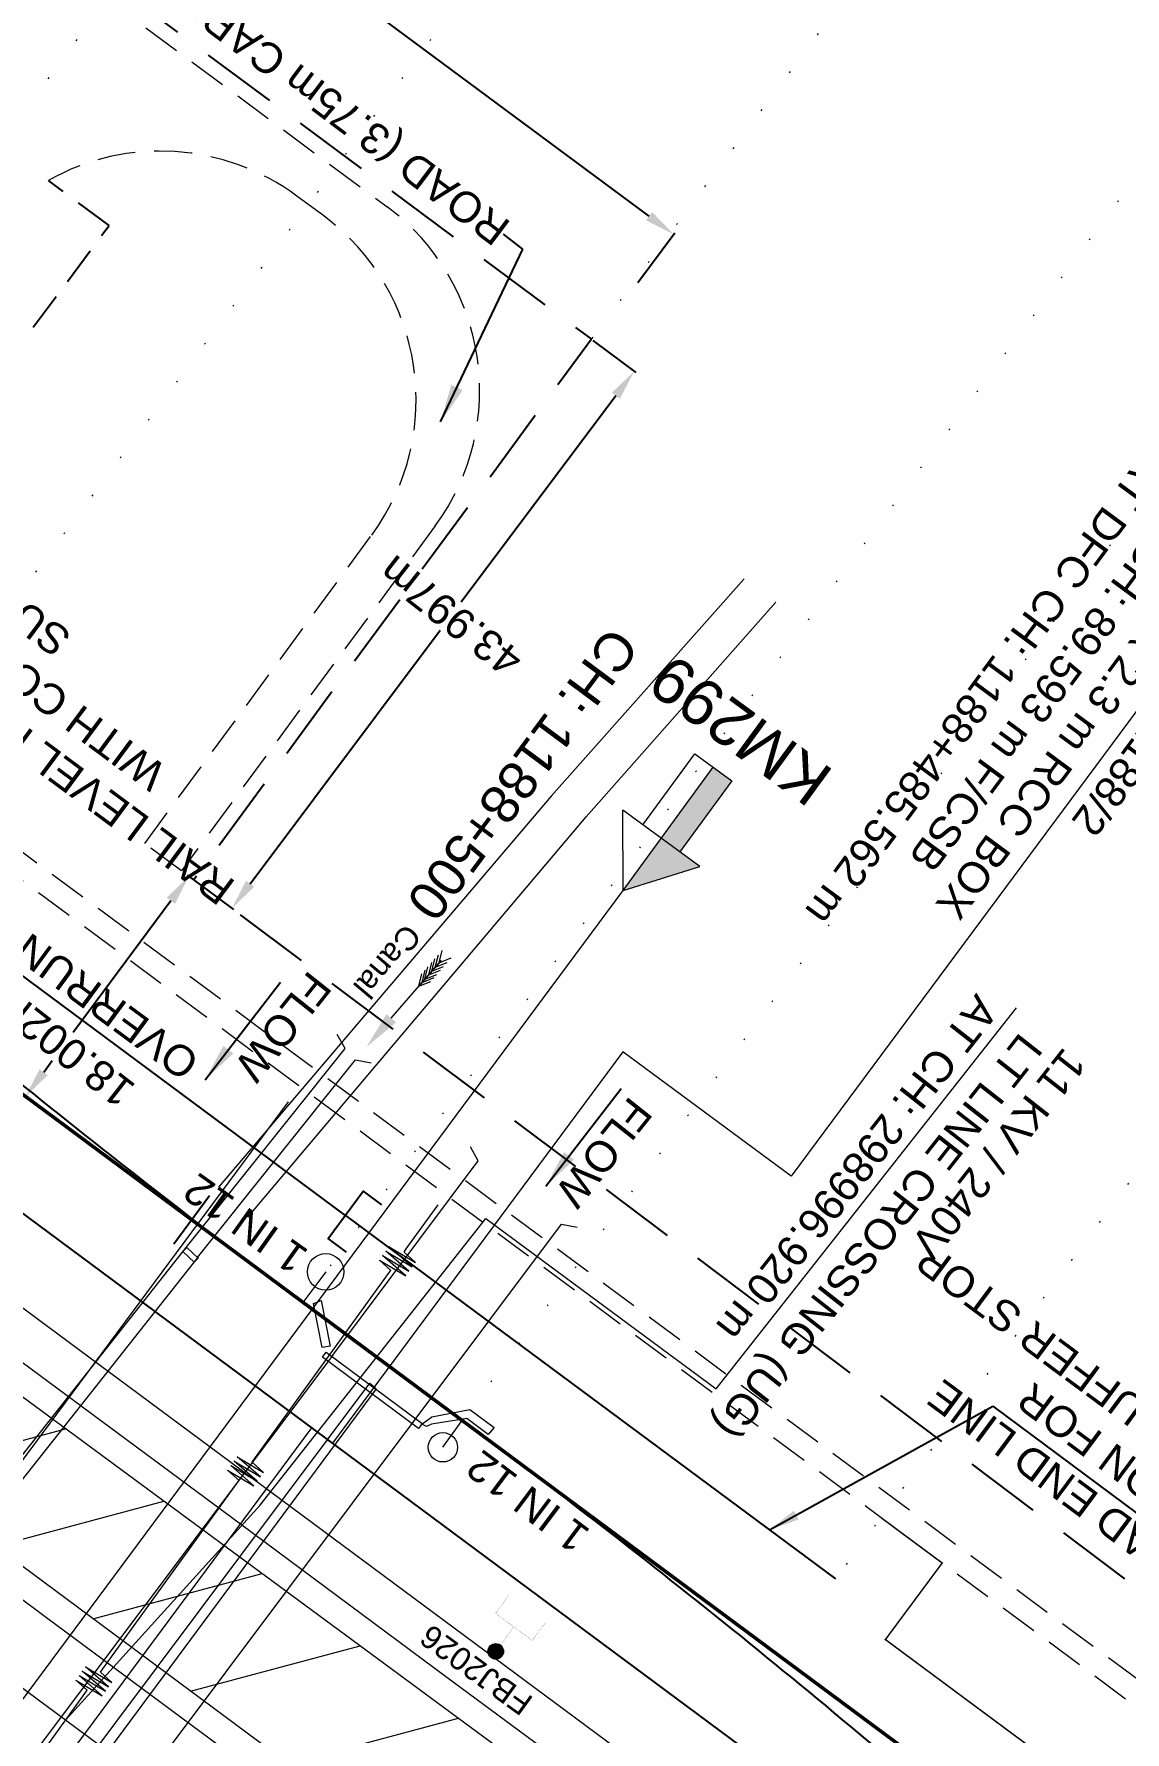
# Model space of a CAD drawing. Header units: metres. Extents: x 643874 to 646664, y 3378445 to 3380508.
# Drawn here: x 645608.1 to 645679.6, y 3379208.4 to 3379319.7 of the extents above; entities that cross this region are included whole.
import ezdxf
from ezdxf.enums import TextEntityAlignment as Align

# ---------------------------------------------------------------- set-up
doc = ezdxf.new("R2010")
doc.units = ezdxf.units.M
doc.header["$MEASUREMENT"] = 0
doc.header["$PDMODE"] = 35
doc.header["$PDSIZE"] = 1
for name, pattern in [('ACAD_ISO07W100', [3, 0, -3]), ('CENTER', [2, 1.25, -0.25, 0.25, -0.25]), ('DASHED', [0.75, 0.5, -0.25]), ('DASHED2', [0.375, 0.25, -0.125])]:
    doc.linetypes.add(name, pattern=pattern)
doc.layers.get('Defpoints').update_dxf_attribs({"color": 5, "lineweight": 0})
for name, color, linetype, lineweight in [('BRIDGE DETAILS PLAN', 7, 'Continuous', 0), ('Bridge Parapet', 7, 'Continuous', 0), ('C-ALIG-LABL-DG', 1, 'Continuous', 25), ('CANAL_BOTTOM', 5, 'Continuous', 0), ('DOTED LINE', 7, 'ACAD_ISO07W100', 18), ('DRAIN CULVERT', 1, 'Continuous', 0), ('Existing Chainage', 7, 'Continuous', 0), ('Existing IR Track', 143, 'Continuous', 0), ('Existing Railway Boundary', 36, 'CENTER', 0), ('HT_PWR_LINE', 134, 'POWER', 0), ('KM STONE', 7, 'Continuous', 0), ("NEW CHAWAPAIL STN. SRJ's", 10, 'Continuous', 0), ('NEW DFCC MAIN LINE - SHAMBHU - 05.03.2020$0$Proposed Alignment', 7, 'Continuous', 0), ('OHE MAST', 7, 'Continuous', 0), ('Pavers', 7, 'Continuous', 0), ('Piers_Abutment', 7, 'Continuous', 0), ('Platform', 7, 'Continuous', 13), ('PROPOSED DFCC TRACK', 1, 'Continuous', 0), ('Retaining Wall', 7, 'Continuous', 13), ('River Text', 7, 'Continuous', 0), ('Text', 7, 'Continuous', 13)]:
    doc.layers.add(name, color=color, linetype=linetype, lineweight=lineweight)
for name, color, linetype in [('Dimension', 10, 'Continuous'), ('HT_TEXT', 7, 'Continuous'), ('PROPOSED FEATURES', 10, 'Continuous'), ('PROPOSED STATION BUILDING', 10, 'Continuous'), ("SARAI BANJARA STN. SRJ's", 10, 'Continuous')]:
    doc.layers.add(name, color=color, linetype=linetype)
doc.styles.add('ARIAL', font='arial.ttf')
doc.styles.get("Standard").update_dxf_attribs({"font": 'arial.ttf'})
doc.styles.add('Style-Arial', font='arial.ttf')
doc.linetypes.add('F-LINE', pattern='A,0.6,["X",Standard,S=0.3,R=0,X=0,Y=-0.15],0.1', length=0.7)
doc.linetypes.add('POWER', pattern='A,10,-0.2,[131,ltypeshp.shx,S=0.4,R=0,X=-0.2,Y=0],-0.2,[131,ltypeshp.shx,S=0.4,R=180,X=1.2,Y=0],-1.4,[131,ltypeshp.shx,S=0.4,R=0,X=-0.2,Y=0],-0.2,[131,ltypeshp.shx,S=0.4,R=180,X=1.2,Y=0],-1.4,[131,ltypeshp.shx,S=0.4,R=0,X=-0.2,Y=0],-0.2,[131,ltypeshp.shx,S=0.4,R=180,X=1.2,Y=0],-1.2', length=14.8)
doc.dimstyles.new('DIM', dxfattribs={"dimtxt": 2.5, "dimasz": 2.5, "dimexe": 0.18, "dimexo": 0.0625, "dimgap": 0.09, "dimtad": 0, "dimtih": 1, "dimtoh": 1, "dimdec": 3, "dimzin": 0, "dimdsep": 46, "dimtxsty": 'Standard', "dimcen": 0.09, "dimaunit": 1, "dimadec": 3, "dimazin": 0, "dimtfac": 1, "dimtdec": 3, "dimtofl": 0, "dimtmove": 0, "dimatfit": 3, "dimfxl": 1, "dimtolj": 1, "dimtzin": 0, "dimarcsym": 0})
doc.dimstyles.new('ISO-25', dxfattribs={"dimtxt": 2.5, "dimasz": 2.5, "dimexe": 1.25, "dimexo": 0.625, "dimtad": 1, "dimdec": 3, "dimtxsty": 'Standard', "dimcen": 2.5, "dimadec": 0, "dimazin": 0, "dimtfac": 1, "dimtdec": 3, "dimtmove": 0, "dimatfit": 3, "dimfxl": 1, "dimarcsym": 0})
doc.dimstyles.get("Standard").update_dxf_attribs({"dimtxt": 2.5, "dimasz": 2.5, "dimexe": 0.18, "dimexo": 0.0625, "dimgap": 0.09, "dimtad": 0, "dimtih": 1, "dimtoh": 1, "dimdec": 3, "dimzin": 0, "dimdsep": 46, "dimtxsty": 'ARIAL', "dimcen": 0.09, "dimadec": 0, "dimazin": 0, "dimtfac": 1, "dimtdec": 3, "dimtofl": 0, "dimtmove": 0, "dimatfit": 3, "dimfxl": 1, "dimtolj": 1, "dimtzin": 0, "dimarcsym": 0})

# ---------------------------------------------------------------- blocks, each defined once
blk = doc.blocks.new('River A')
at = {"layer": 'River Text'}
for p, q in [((0.4, 16.4), (-3.2, 24, -1499.5)), ((0.5, 20.3), (-3.1, 27.8, -1499.5)), ((0.5, 22.3), (0, 0)), ((0.4, 16.4), (4.4, 23.8, -1499.5)), ((0.5, 20.3), (4.5, 27.7, -1499.5)), ((0.1, 6), (-3.5, 13.6, -1499.5)), ((0.2, 9.9), (-3.4, 17.4, -1499.5)), ((0.3, 12.9), (-3.3, 20.5, -1499.5)), ((0.1, 6), (4.1, 13.4, -1499.5)), ((0.2, 9.9), (4.2, 17.2, -1499.5)), ((0.3, 12.9), (4.3, 20.3, -1499.5)), ((0, 0), (-3.6, 7.5, -1499.5)), ((0.1, 3.3), (-3.5, 10.8, -1499.5)), ((0, 0), (4, 7.4, -1499.5)), ((0.1, 3.3), (4.1, 10.7, -1499.5))]:
    blk.add_line(p, q, dxfattribs=at)
at = {"layer": 'River Text', "flags": 128}
blk.add_lwpolyline([(-0.7, -27.7), (0.5, 22.3)], dxfattribs=at)
at = {"layer": 'River Text', "extrusion": (0, 0, -1)}
blk.add_solid([(-3.5, -27.8), (1.3, -52.7), (4.8, -27.6)], dxfattribs=at)
blk = doc.blocks.new('OHE MAST')
h = blk.add_hatch(color=256)
edge = h.paths.add_edge_path()
edge.add_arc((0, 0), 0.514, 0, 360)
at = {"const_width": 0.01, "flags": 128}
for points in [[(1.5, 3.5), (1.5, 2), (-1.5, 2), (-1.5, 3.5)], [(0, 2), (0, 0)]]:
    blk.add_lwpolyline(points, dxfattribs=at)
blk.add_circle((0, 0), 0.514)
blk = doc.blocks.new('KM POST PLAN')
at = {"extrusion": (0, 0, -1)}
h = blk.add_hatch(color=256, dxfattribs=at)
h.paths.add_polyline_path([(0, -20), (0, -8.47), (3, -8.47), (3, -20)])
h.paths.add_polyline_path([(0, -8.47), (0, 0), (6.25, -8.47), (3, -8.47)], flags=16)
at = {"flags": 128}
for points in [[(0, 0), (-6.25, -8.47), (6.25, -8.47)], [(0, 0), (0, -20)], [(0, 0), (6.25, -8.47)], [(3, -8.47), (3, -20), (-3, -20), (-3, -8.47)]]:
    blk.add_lwpolyline(points, dxfattribs=at)
at = {"style": 'Style-Arial'}
blk.add_attdef('KM-POST', text='', height=6, dxfattribs=at).set_placement((0, -26, -263.95), align=Align.MIDDLE_CENTER)
blk = doc.blocks.new('*D39')
at = {"layer": 'C-ALIG-LABL-DG', "color": 0, "linetype": 'Continuous', "lineweight": -2, "transparency": 16777216}
for p, q in [((645644.7, 3379299.64), (645647.51, 3379297.54)), ((645646.21, 3379296.02), (645636.07, 3379282.48)), ((645622.23, 3379264.01), (645634.69, 3379280.64)), ((645618.32, 3379264.43), (645621.13, 3379262.33))]:
    blk.add_line(p, q, dxfattribs=at)
at = {"layer": 'C-ALIG-LABL-DG', "color": 0, "linetype": 'Continuous', "lineweight": 13, "transparency": 16777216}
for points in [[(645645.94, 3379296.22), (645646.47, 3379295.82), (645647.41, 3379297.62)], [(645621.96, 3379264.21), (645622.49, 3379263.81), (645621.03, 3379262.4)]]:
    blk.add_solid(points, dxfattribs=at)
at = {"layer": 'Defpoints', "color": 0, "linetype": 'Continuous', "lineweight": 13, "transparency": 16777216}
for p in [(645644.6, 3379299.72), (645618.22, 3379264.51), (645621.03, 3379262.4)]:
    blk.add_point(p, dxfattribs=at)
at = {"layer": 'C-ALIG-LABL-DG', "color": 0, "linetype": 'Continuous', "lineweight": 25, "transparency": 16777216, "insert": (645635.38, 3379281.56), "char_height": 2, "attachment_point": 5, "rotation": 142, "style": 'Style-Arial'}
blk.add_mtext('\\A1;43.997m', dxfattribs=at)
blk = doc.blocks.new('TerminatorOpen_0.5')
at = {"color": 0, "linetype": 'ByBlock', "lineweight": -2}
for q in [(-1, 0.25), (-1, 0), (-1, -0.25)]:
    blk.add_line((0, 0), q, dxfattribs=at)
blk = doc.blocks.new('*D53')
at = {"layer": 'Defpoints', "color": 0, "lineweight": 13, "transparency": 16777216}
for p in [(645559.25, 3379373.93), (645556.83, 3379370.67), (645647.58, 3379303.34)]:
    blk.add_point(p, dxfattribs=at)
at = {"layer": 'Dimension', "color": 0, "lineweight": -2, "transparency": 16777216}
for p, q in [((645556.9, 3379370.77), (645559.32, 3379374.03)), ((645560.85, 3379372.74), (645599.72, 3379343.9)), ((645648.39, 3379307.79), (645609.52, 3379336.63)), ((645647.65, 3379303.44), (645650.07, 3379306.7))]:
    blk.add_line(p, q, dxfattribs=at)
at = {"layer": 'Dimension', "color": 0, "lineweight": 13, "transparency": 16777216}
for points in [[(645561.05, 3379373.01), (645560.65, 3379372.47), (645559.25, 3379373.93)], [(645648.59, 3379308.06), (645648.19, 3379307.52), (645650, 3379306.6)]]:
    blk.add_solid(points, dxfattribs=at)
at = {"layer": 'Dimension', "color": 0, "lineweight": 0, "transparency": 16777216, "insert": (645604.62, 3379340.26), "char_height": 2, "attachment_point": 5, "rotation": 142, "style": 'Style-Arial'}
blk.add_mtext('\\A1;113.000m', dxfattribs=at)
blk = doc.blocks.new('*D127')
at = {"layer": 'C-ALIG-LABL-DG', "color": 0, "linetype": 'Continuous', "lineweight": -2, "transparency": 16777216}
for p, q in [((645618.43, 3379264.35), (645618.12, 3379264.58)), ((645617.03, 3379262.9), (645610.61, 3379254.25)), ((645608.69, 3379251.66), (645609.24, 3379252.41)), ((645607.71, 3379249.89), (645607.39, 3379250.12))]:
    blk.add_line(p, q, dxfattribs=at)
at = {"layer": 'C-ALIG-LABL-DG', "color": 0, "linetype": 'Continuous', "transparency": 16777216}
for points in [[(645616.76, 3379263.1), (645617.3, 3379262.7), (645618.22, 3379264.51)], [(645608.42, 3379251.85), (645608.95, 3379251.46), (645607.49, 3379250.05)]]:
    blk.add_solid(points, dxfattribs=at)
at = {"layer": 'Defpoints', "color": 0, "linetype": 'Continuous', "transparency": 16777216}
for p in [(645618.53, 3379264.27), (645607.49, 3379250.05), (645607.81, 3379249.82)]:
    blk.add_point(p, dxfattribs=at)
at = {"layer": 'C-ALIG-LABL-DG', "color": 0, "linetype": 'Continuous', "lineweight": 25, "transparency": 16777216, "insert": (645609.93, 3379253.33), "char_height": 2, "attachment_point": 5, "rotation": 142, "style": 'Style-Arial'}
blk.add_mtext('\\A1;18.002m', dxfattribs=at)
blk = doc.blocks.new('Tick Hor')
blk.add_lwpolyline([(-19.7, 0), (19.7, 0)])

msp = doc.modelspace()

# ---------------------------------------------------------------- hatches: boundary and pattern name
at = {"layer": 'Platform', "linetype": 'Continuous'}
h = msp.add_hatch(dxfattribs=at)
h.set_pattern_fill('ANSI31', scale=50, angle=150)
h.set_pattern_definition([(195, (-445.12, 430.885), (1.617619032, -6.037036414), [])])
h.paths.add_polyline_path([(645388.368, 3379392.9797), (645304.213, 3379455.4258), (645272.2708, 3379479.0948), (645246.941, 3379498.2866), (645241.6264, 3379491.121), (645267.1544, 3379471.9597), (645299.3762, 3379447.9702), (645382.0595, 3379386.6145), (645407.2067, 3379367.9023), (645445.7824, 3379339.3212), (645477.696, 3379315.5924), (645490.075, 3379306.3432), (645496.708, 3379301.4503), (645576.3204, 3379242.2279), (645644.7773, 3379191.3947), (645671.2118, 3379171.8795), (645670.9928, 3379172.1437), (645676.372, 3379179.1632), (645676.3426, 3379179.3032), (645650.5263, 3379198.4861), (645589.4975, 3379243.4798), (645501.7605, 3379308.8655), (645483.8658, 3379322.1325), (645450.5926, 3379346.7929), (645412.2621, 3379375.2029)])
h.paths.add_polyline_path([(645474.6884, 3379328.7775), (645432.0289, 3379360.1297), (645429.1376, 3379356.1502), (645441.5677, 3379347.2272), (645440.4801, 3379345.5986), (645449.5306, 3379338.7647), (645450.793, 3379340.3586), (645471.7971, 3379324.7979)], flags=16)

# ---------------------------------------------------------------- linework, layer by layer
at = {"color": 1, "lineweight": 9}
msp.add_lwpolyline([(645625.688, 3379236.5501), (645470.6997, 3379351.544)], dxfattribs=at)
at = {"layer": 'BRIDGE DETAILS PLAN', "color": 1, "lineweight": 15}
msp.add_lwpolyline([(645688.4423, 3379286.2568), (645657.6876, 3379244.8282), (645646.6688, 3379252.9809), (645627.633, 3379227.3246)], dxfattribs=at)
at = {"layer": 'BRIDGE DETAILS PLAN', "color": 10, "lineweight": 15}
for points in [[(645618.1082, 3379240.2623), (645628.4535, 3379253.2148), (645627.936, 3379254.1313)], [(645618.7827, 3379239.5078), (645629.1279, 3379252.4604), (645630.1608, 3379252.2578)], [(645627.6442, 3379233.1053), (645637.183, 3379245.8458), (645636.6655, 3379246.7623)], [(645633.1025, 3379228.9545), (645642.6412, 3379241.695), (645643.6741, 3379241.4925)]]:
    msp.add_lwpolyline(points, dxfattribs=at)
at = {"layer": 'BRIDGE DETAILS PLAN', "lineweight": 15, "flags": 128}
for points in [[(645539.7937, 3379167.8285), (645564.1772, 3379200.6926), (645579.7757, 3379189.1193), (645624.732, 3379249.7113)], [(645589.0383, 3379145.9703), (645607.1539, 3379170.8657), (645591.7167, 3379181.7566), (645626.2656, 3379228.3391)]]:
    msp.add_lwpolyline(points, dxfattribs=at)
at = {"layer": 'Bridge Parapet', "linetype": 'Continuous', "flags": 128}
msp.add_lwpolyline([(645618.0634, 3379240.1572), (645617.8166, 3379239.8873), (645618.5632, 3379239.2042), (645618.8128, 3379239.4596), (645618.0634, 3379240.1572)], close=True, dxfattribs=at)
at = {"layer": 'Bridge Parapet', "linetype": 'Continuous', "lineweight": 15, "flags": 128}
msp.add_lwpolyline([(645633.2581, 3379228.2925), (645626.972, 3379232.9661), (645627.2094, 3379233.2918), (645633.4954, 3379228.6183), (645633.2581, 3379228.2925)], close=True, dxfattribs=at)
at = {"layer": 'CANAL_BOTTOM', "color": 0, "linetype": 'Continuous', "lineweight": 13, "flags": 128}
for points in [[(645654.6087, 3379284.0203), (645641.9648, 3379269.7563), (645620.1522, 3379244.1169)], [(645622.0776, 3379242.148), (645644.2552, 3379268.401), (645656.6987, 3379282.4886)]]:
    msp.add_lwpolyline(points, dxfattribs=at)
at = {"layer": 'DOTED LINE', "color": 0, "linetype": 'ACAD_ISO07W100', "lineweight": 18}
for p, q in [((645634.8743, 3379351.7417), (645576.4906, 3379273.0522)), ((645650.6949, 3379341.7935), (645587.8353, 3379257.0716))]:
    msp.add_line(p, q, dxfattribs=at)
at = {"layer": 'DOTED LINE', "color": 1, "linetype": 'ACAD_ISO07W100', "lineweight": 18}
for p, q in [((645666.8609, 3379329.7262), (645644.5996, 3379299.7196)), ((645684.68, 3379316.2804), (645625.688, 3379236.5501)), ((645714.8379, 3379291.7248), (645660.6045, 3379218.4262))]:
    msp.add_line(p, q, dxfattribs=at)
at = {"layer": 'Existing Chainage', "color": 7, "linetype": 'Continuous', "lineweight": 13, "flags": 128}
msp.add_lwpolyline([(645598.7067, 3379198.9417), (645646.6838, 3379263.5793)], dxfattribs=at)
at = {"layer": 'Existing IR Track', "color": 0, "lineweight": 20, "flags": 128}
for points in [[(645690.304, 3379170.5743), (645676.9076, 3379180.9332), (645664.1032, 3379190.5957), (645649.5053, 3379201.3374), (645635.1191, 3379211.9584), (645621.5861, 3379222.0184), (645607.269, 3379232.6072), (645593.3557, 3379242.9544), (645579.0799, 3379253.5168), (645564.6012, 3379264.2813), (645550.3138, 3379274.8842), (645535.8601, 3379285.6842), (645518.6149, 3379298.4714), (645494.9441, 3379316.0056), (645476.9147, 3379329.3885), (645458.8538, 3379342.7818), (645442.0265, 3379355.3028), (645426.4994, 3379366.7375), (645410.9714, 3379378.2552), (645378.7924, 3379402.1808)], [(645686.1914, 3379158.5237), (645669.6366, 3379170.7293), (645656.5842, 3379180.386), (645639.0421, 3379193.4122), (645626.5245, 3379202.7783), (645608.8798, 3379215.8728), (645594.312, 3379226.7296), (645578.5103, 3379238.4612), (645566.6912, 3379247.299), (645551.4866, 3379258.5685), (645534.983, 3379270.8096), (645519.4745, 3379282.3482), (645489.0664, 3379304.9068), (645472.226, 3379317.4301), (645453.1321, 3379331.6312), (645435.8914, 3379344.4734), (645419.1839, 3379356.925), (645402.9346, 3379368.9541), (645386.3783, 3379381.2316)], [(645683.4084, 3379154.7794), (645667.0206, 3379166.8716), (645653.5731, 3379176.8887), (645636.6751, 3379189.4245), (645623.5857, 3379199.1546), (645606.223, 3379212.0433), (645591.8406, 3379222.7757), (645575.8468, 3379234.6042), (645563.7894, 3379243.5933), (645548.823, 3379254.7409), (645531.4307, 3379267.6091), (645517.4822, 3379278.0336), (645486.5818, 3379300.8935), (645469.2021, 3379313.792), (645450.3316, 3379327.8075), (645433.1202, 3379340.5854), (645416.2003, 3379353.2036), (645400.2163, 3379365.0261), (645383.6189, 3379377.3839)]]:
    msp.add_lwpolyline(points, dxfattribs=at)
at = {"layer": 'Existing Railway Boundary', "color": 32, "linetype": 'DASHED2', "lineweight": 25, "ltscale": 20, "flags": 128}
for points in [[(645540.053, 3379348.2913), (645553.8497, 3379367.0523), (645644.5996, 3379299.7196), (645618.5336, 3379264.2747)], [(645839.1494, 3379091.0807), (645842.691, 3379095.8991), (645618.2733, 3379264.4703)]]:
    msp.add_lwpolyline(points, dxfattribs=at)
at = {"layer": 'HT_PWR_LINE', "color": 0, "linetype": 'Continuous', "lineweight": 18, "flags": 128}
msp.add_lwpolyline([(645602.6084, 3379198.7508), (645611.3898, 3379210.9021), (645611.5421, 3379211.1128), (645610.795, 3379211.7884), (645612.5247, 3379210.7604), (645611.0059, 3379212.0801), (645612.7356, 3379211.0522), (645611.2168, 3379212.3719), (645612.9465, 3379211.344), (645611.4276, 3379212.6637), (645613.1573, 3379211.6358), (645612.4103, 3379212.3114), (645612.5606, 3379212.5222), (645621.342, 3379224.6735), (645621.4943, 3379224.8842), (645620.7473, 3379225.5598), (645622.4769, 3379224.5319), (645620.9581, 3379225.8515), (645622.6878, 3379224.8236), (645621.169, 3379226.1433), (645622.8987, 3379225.1154), (645621.3798, 3379226.4351), (645623.1095, 3379225.4072), (645622.3625, 3379226.0828), (645622.5128, 3379226.2936), (645631.2942, 3379238.4449), (645631.4465, 3379238.6556), (645630.6995, 3379239.3312), (645632.4291, 3379238.3033), (645630.9103, 3379239.623), (645632.64, 3379238.595), (645631.1212, 3379239.9147), (645632.8509, 3379238.8868), (645631.332, 3379240.2065), (645633.0617, 3379239.1786), (645632.3147, 3379239.8542), (645632.465, 3379240.065), (645634.5522, 3379242.9532)], dxfattribs=at)
at = {"layer": 'HT_TEXT', "lineweight": 15, "flags": 128}
msp.add_lwpolyline([(645610.1221, 3379209.1479), (645622.8582, 3379223.2428), (645637.6853, 3379242.0524), (645652.7904, 3379230.8931), (645672.4772, 3379255.8678)], dxfattribs=at)
at = {"layer": 'NEW DFCC MAIN LINE - SHAMBHU - 05.03.2020$0$Proposed Alignment', "color": 1, "linetype": 'F-LINE', "lineweight": 18, "ltscale": 5, "flags": 128}
msp.add_lwpolyline([(645772.0419, 3379113.9542), (645582.3419, 3379254.7025), (645570.0522, 3379263.8208), (644977.1184, 3379703.7491)], dxfattribs=at)
msp.add_lwpolyline([(646278.9568, 3378741.8074, 0.1, 0.1, 0), (645927.447, 3379016.9892, 0.1, 0.1, 0), (645923.5097, 3379020.0714, 0.1, 0.1, 0), (645919.5711, 3379023.1532, 0.1, 0.1, 0), (645915.6304, 3379026.234, 0.1, 0.1, 0), (645911.6869, 3379029.313, 0.1, 0.1, 0), (645907.738, 3379032.391, 0.1, 0.1, 0), (645903.7867, 3379035.4642, 0.1, 0.1, 0), (645899.8308, 3379038.5331, 0.1, 0.1, 0), (645895.8728, 3379041.5943, 0.1, 0.1, 0.00313394), (645865.9104, 3379064.4318, 0.1, 0.1, 0), (645861.9063, 3379067.4392, 0.1, 0.1, 0), (645857.8986, 3379070.4402, 0.1, 0.1, 0), (645853.888, 3379073.4356, 0.1, 0.1, 0), (645849.8768, 3379076.4249, 0.1, 0.1, 0), (645845.8619, 3379079.4118, 0.1, 0.1, 0), (645841.8459, 3379082.3956, 0.1, 0.1, 0), (645837.8295, 3379085.3771, 0.1, 0.1, 0), (645833.8133, 3379088.3571, 0.1, 0.1, 0), (645663.8751, 3379214.443, 0.1, 0.1, 0), (645667.5992, 3379219.4624, 0.1, 0.1, 0), (645663.5838, 3379222.4416, 0, 0, 0), (645631.4601, 3379246.2759, 0, 0, 0), (645614.5101, 3379258.8519, 0, 0, 0), (645618.5326, 3379264.2733, 0, 0, 0)], format="xyseb", dxfattribs=at)
at = {"layer": 'Piers_Abutment', "linetype": 'Continuous', "lineweight": 15, "flags": 128}
for points in [[(645580.108, 3379192.106), (645618.1082, 3379240.2623)], [(645618.8135, 3379239.549), (645580.85, 3379191.508)], [(645627.6442, 3379233.1053), (645602.6326, 3379199.8151)], [(645608.1314, 3379195.6016), (645633.1025, 3379228.9545)]]:
    msp.add_lwpolyline(points, dxfattribs=at)
msp.add_lwpolyline([(645605.0707, 3379197.2194), (645605.0625, 3379197.8698), (645630.0728, 3379231.2483), (645630.4974, 3379230.886), (645605.684, 3379197.4151), (645605.0707, 3379197.2194)], close=True, dxfattribs=at)
at = {"layer": 'Platform', "color": 7, "linetype": 'Continuous', "lineweight": 15, "flags": 128}
msp.add_lwpolyline([(645304.213, 3379455.4258), (645388.368, 3379392.9797), (645412.2621, 3379375.2029), (645450.5926, 3379346.7929), (645483.8658, 3379322.1325), (645501.7605, 3379308.8655), (645589.4975, 3379243.4798), (645650.5263, 3379198.4861), (645675.2023, 3379180.1506), (645676.4169, 3379179.2327), (645671.0322, 3379172.0035), (645670.5954, 3379172.3345), (645644.7773, 3379191.3947), (645576.3204, 3379242.2279), (645496.708, 3379301.4503), (645490.075, 3379306.3432), (645477.696, 3379315.5924), (645445.7824, 3379339.3212), (645407.2067, 3379367.9023), (645382.0595, 3379386.6145)], dxfattribs=at)
at = {"layer": 'PROPOSED FEATURES', "color": 1, "linetype": 'DASHED', "lineweight": 25, "ltscale": 5}
msp.add_lwpolyline([(645573.1053, 3379336.9247), (645562.5954, 3379344.7225), (645557.8086, 3379338.3003), (645552.4126, 3379342.3221), (645547.2193, 3379335.3544), (645552.6153, 3379331.3325), (645546.4242, 3379323.0261), (645565.7474, 3379308.6238), (645565.2095, 3379307.9022), (645570.1512, 3379304.2189), (645570.6891, 3379304.9406), (645596.8007, 3379285.4785), (645612.9719, 3379307.175), (645608.9973, 3379310.1374)], dxfattribs=at)
at = {"layer": 'PROPOSED STATION BUILDING', "linetype": 'DASHED', "lineweight": 13, "ltscale": 5}
msp.add_lwpolyline([(645539.6448, 3379351.0943, 0.37436065), (645548.7798, 3379351.9774, -0.40883925), (645570.2096, 3379353.6688), (645631.2088, 3379308.4098, -0.41297035), (645634.3551, 3379287.4768), (645617.728, 3379264.8672), (645615.3112, 3379266.6445), (645630.1923, 3379286.88, 0.41297064), (645627.046, 3379307.813), (645625.294, 3379309.1129, 0.29599129), (645608.9973, 3379310.1374)], format="xyb", dxfattribs=at)
at = {"layer": 'Retaining Wall', "linetype": 'Continuous', "lineweight": 15, "flags": 128}
for points in [[(645627.475, 3379233.6788), (645626.9555, 3379233.6052), (645626.3885, 3379236.4926), (645626.8787, 3379236.6755), (645627.475, 3379233.6788)], [(645633.7903, 3379228.4065), (645633.4861, 3379228.5791), (645634.1296, 3379229.0456), (645636.6378, 3379229.5214), (645638.2302, 3379228.3496), (645637.8387, 3379227.8944), (645636.4361, 3379228.9443), (645634.1121, 3379228.578), (645633.7903, 3379228.4065)]]:
    msp.add_lwpolyline(points, close=True, dxfattribs=at)
at = {"layer": "SARAI BANJARA STN. SRJ's", "color": 1, "lineweight": 25}
msp.add_line((645628.4808, 3379242.2604), (645660.6045, 3379218.4262), dxfattribs=at)
at = {"layer": "SARAI BANJARA STN. SRJ's", "color": 1, "lineweight": 25, "flags": 128}
for points in [[(645628.4808, 3379242.2604), (644502.6124, 3380077.6005)], [(645628.552, 3379239.8557), (645627.3473, 3379240.7495), (645629.6426, 3379243.843), (645630.8472, 3379242.9492)]]:
    msp.add_lwpolyline(points, dxfattribs=at)
at = {"layer": "SARAI BANJARA STN. SRJ's", "color": 1, "lineweight": 50, "flags": 128}
msp.add_lwpolyline([(646418.7438, 3378626.0243), (645924.3649, 3379013.0522), (645920.4277, 3379016.1342), (645916.4899, 3379019.2154), (645912.5508, 3379022.2949), (645908.6098, 3379025.372), (645904.6663, 3379028.4458), (645900.7195, 3379031.5155), (645896.7689, 3379034.5802), (645892.8138, 3379037.6392, 0.00313394), (645862.9044, 3379060.4363), (645858.9065, 3379063.4391), (645854.9042, 3379066.436), (645850.8982, 3379069.428), (645846.889, 3379072.4158), (645842.8774, 3379075.4002), (645838.8639, 3379078.3821), (645834.8492, 3379081.3623), (645830.8338, 3379084.3418), (644638.4218, 3379969.054)], format="xyb", dxfattribs=at)
at = {"layer": "SARAI BANJARA STN. SRJ's", "lineweight": 25, "flags": 128}
for points in [[(645532.0996, 3379313.7706, -0.02078913), (645567.9734, 3379284.7667), (645589.8142, 3379265.554, 0.02078909), (645625.688, 3379236.5501)], [(645636.1264, 3379228.8055, -0.02078913), (645672.0002, 3379199.8015), (645693.841, 3379180.5887, 0.02078909), (645729.7147, 3379151.5849)]]:
    msp.add_lwpolyline(points, format="xyb", dxfattribs=at)
at = {"layer": "SARAI BANJARA STN. SRJ's", "color": 1, "lineweight": 25, "flags": 128}
msp.add_lwpolyline([(646521.533, 3378537.6176), (646414.8911, 3378621.103), (645920.5122, 3379008.1309), (645916.5752, 3379011.2128), (645912.6384, 3379014.2931), (645908.7014, 3379017.3711), (645904.7635, 3379020.4458), (645900.8266, 3379023.5143), (645896.8855, 3379026.5796), (645892.9416, 3379029.6392), (645888.9901, 3379032.6954, 0.00313394), (645859.1469, 3379055.4419), (645855.1566, 3379058.439), (645851.1611, 3379061.4309), (645847.1608, 3379064.4185), (645843.1543, 3379067.4043), (645839.1469, 3379070.3857), (645835.1365, 3379073.3652), (645831.1239, 3379076.3439), (645827.1096, 3379079.3226), (645587.7305, 3379256.9303)], format="xyb", dxfattribs=at)
at = {"layer": "SARAI BANJARA STN. SRJ's", "linetype": 'Continuous', "lineweight": 13, "flags": 128}
for points in [[(645627.1778, 3379238.5577), (645625.688, 3379236.5501)], [(645634.8624, 3379227.0502), (645636.1282, 3379228.804)]]:
    msp.add_lwpolyline(points, dxfattribs=at)
at = {"layer": "SARAI BANJARA STN. SRJ's", "linetype": 'Continuous', "lineweight": 13}
for centre, radius in [((645627.1778, 3379238.5577), 1.2), ((645634.8624, 3379227.0502), 0.9616)]:
    msp.add_circle(centre, radius, dxfattribs=at)

# ---------------------------------------------------------------- block references
at = {"layer": 'C-ALIG-LABL-DG', "color": 1, "linetype": 'Continuous', "lineweight": 25, "xscale": 0.1, "yscale": 0.1, "zscale": 0.1, "rotation": 233.4263657869589}
msp.add_blockref('Tick Hor', (645618.3946, 3379241.9615, 0.1), dxfattribs=at)
at = {"layer": 'KM STONE'}
ref = msp.add_blockref('KM POST PLAN', (645646.6838, 3379263.5793), dxfattribs=dict(at, xscale=0.5, yscale=0.5, zscale=0.5, rotation=143.7902699600399))
ref.add_attrib('KM-POST', 'KM299', dxfattribs={"layer": '0', "height": 3, "rotation": 143.79027, "style": 'Style-Arial'}).set_placement((645654.3635, 3379274.0685), align=Align.MIDDLE_CENTER)
at = {"layer": 'OHE MAST', "lineweight": 13, "rotation": 323.3908318566117}
msp.add_blockref('OHE MAST', (645638.3268, 3379213.664), dxfattribs=at)
at = {"layer": 'River Text', "color": 0, "xscale": 0.1, "yscale": 0.1, "zscale": 0.1, "rotation": 320.6085935194516}
msp.add_blockref('River A', (645633.2897, 3379257.2919), dxfattribs=at)

# ---------------------------------------------------------------- texts
at = {"layer": 'BRIDGE DETAILS PLAN', "color": 1, "style": 'ARIAL'}
for s, p in [('AT DFC CH: 1188+485.562 m', (645680.8094, 3379292.4077)), ('AT CH: 89.593 m F/CSB', (645683.5175, 3379290.3644)), ('2 x 3.2 x 2.3 m RCC BOX ', (645686.0093, 3379288.2567)), ('MI Br. No. 1188/2', (645689.0136, 3379285.7227))]:
    msp.add_text(s, height=2, rotation=233.53902, dxfattribs=at).set_placement(p)
at = {"layer": 'BRIDGE DETAILS PLAN', "color": 10, "lineweight": 15, "style": 'ARIAL'}
for p in [(645626.1157, 3379258.4124), (645647.1513, 3379250.1605)]:
    msp.add_text('FLOW', height=2, rotation=231.497652, dxfattribs=at).set_placement(p)
at = {"layer": 'HT_TEXT', "style": 'ARIAL'}
for s, p in [('AT CH: 298996.920 m', (645669.847, 3379256.881)), ('LT LINE CROSSING (UG)', (645672.7209, 3379254.3384)), ('11 KV / 240V', (645675.6017, 3379253.3831))]:
    msp.add_text(s, height=2, rotation=231.831665, dxfattribs=at).set_placement(p)
at = {"layer": "NEW CHAWAPAIL STN. SRJ's", "lineweight": 13, "char_height": 2, "attachment_point": 6, "rotation": 143.390653, "line_spacing_factor": 0.648, "style": 'ARIAL'}
for s, insert, width in [('\\A1;\\pxsm1;RAIL LEVEL PLATFORM\\PWITH CONCRETE SURFACE', (645597.3419, 3379284.868), 30.66926), ('\\A1;\\pxsm1,ql;40M DEAD END LINE  EXTENSION FOR FRICTION BUFFER STOP ', (645662.7466, 3379238.1769), 35.491807)]:
    msp.add_mtext(s, dxfattribs=dict(at, insert=insert, width=width))
at = {"layer": 'OHE MAST', "style": 'ARIAL'}
msp.add_text('FBJ2026', height=1.5, rotation=144, dxfattribs=at).set_placement((645634.0895, 3379215.5101), align=Align.RIGHT)
at = {"layer": "SARAI BANJARA STN. SRJ's", "linetype": 'Continuous', "lineweight": 13, "style": 'ARIAL'}
msp.add_text('OVERRUN LINE  120m CLEAR ', height=2, rotation=143.677867, dxfattribs=at).set_placement((645619.0372, 3379252.6094))
at = {"layer": "SARAI BANJARA STN. SRJ's", "linetype": 'Continuous', "lineweight": 13, "char_height": 2, "attachment_point": 4, "line_spacing_factor": 0.60036, "style": 'ARIAL'}
for insert, rotation in [((645625.5716, 3379239.0915), 144.50707), ((645644.0243, 3379220.7731), 143.104577)]:
    msp.add_mtext('1 IN 12', dxfattribs=dict(at, insert=insert, rotation=rotation))
at = {"layer": 'Text', "color": 1, "style": 'Style-Arial'}
msp.add_text('ROAD (3.75m CARRIAGEWAY WIDTH,1m SHOULDER BOTH SIDE) ', height=2, rotation=143.025013, dxfattribs=at).set_placement((645639.4142, 3379307.334))
at = {"layer": 'Text'}
msp.add_text('Canal', height=1.5, rotation=229.765593, dxfattribs=at).set_placement((645632.4209, 3379261.4906))

# ---------------------------------------------------------------- dimensions: what is measured, and where the dimension line sits
at = {"layer": 'C-ALIG-LABL-DG', "color": 1, "linetype": 'Continuous', "lineweight": 25}
for base, p1, p2, angle, picture, middle in [((645621.02664, 3379262.4049), (645644.5996, 3379299.71956), (645618.22068, 3379264.50693), 233.161933, '*D39', (645635.37747, 3379281.56151)), ((645607.4938, 3379250.0493), (645618.5336, 3379264.2747), (645607.8068, 3379249.8171), 233.426366, '*D127', (645609.9269, 3379253.3286))]:
    dim = msp.add_linear_dim(base=base, p1=p1, p2=p2, angle=angle, dimstyle='Standard', override={"dimtxt": 2, "dimasz": 2, "dimexe": 0.125, "dimexo": 0.125, "dimgap": 0.125, "dimtad": 1, "dimtih": 0, "dimtoh": 0, "dimzin": 11, "dimpost": 'm', "dimtxsty": 'Style-Arial', "dimsah": 1, "dimadec": 4, "dimazin": 3, "dimtmove": 2, "dimatfit": 1, "dimldrblk": 'TerminatorOpen_0.5', "dimfrac": 2, "dimtzin": 11}, dxfattribs=at)
    dim.commit()
    dim.dimension.update_dxf_attribs({"geometry": picture, "text_midpoint": middle, "dimtype": 161, "text_rotation": 142})
at = {"layer": 'Dimension', "color": 10, "lineweight": 0}
dim = msp.add_aligned_dim(p1=(645647.5755, 3379303.3374), p2=(645556.8256, 3379370.6702), distance=-4.0606, text='113.000m', dimstyle='Standard', override={"dimtxt": 2, "dimasz": 2, "dimexe": 0.125, "dimexo": 0.125, "dimgap": 0.125, "dimtad": 1, "dimtih": 0, "dimtoh": 0, "dimzin": 3, "dimpost": 'm', "dimtxsty": 'Style-Arial', "dimsah": 1, "dimadec": 4, "dimazin": 3, "dimtmove": 2, "dimatfit": 1, "dimldrblk": 'TerminatorOpen_0.5', "dimfrac": 2, "dimtzin": 11}, dxfattribs=at)
dim.commit()
dim.dimension.update_dxf_attribs({"geometry": '*D53', "text_midpoint": (645604.6201, 3379340.2649), "text_rotation": 142})

# ---------------------------------------------------------------- leaders
at = {"layer": 'DRAIN CULVERT'}
for points in [[(645619.2727, 3379251.1496, 0.0164), (645624.2066, 3379257.5643, -0.0152)], [(645641.6129, 3379244.1773, 0.0164), (645646.5468, 3379250.592, -0.0152)]]:
    msp.add_leader(points, dimstyle='ISO-25', override={"dimtxt": 3, "dimasz": 2.5, "dimgap": 0.625, "dimtad": 0, "dimdec": 3, "dimzin": 2, "dimtdec": 3}, dxfattribs=at)
at = {"layer": "NEW CHAWAPAIL STN. SRJ's", "lineweight": 13}
msp.add_leader([(645656.2792, 3379221.6354), (645670.9266, 3379229.7469), (645690.3098, 3379215.3081)], dimstyle='Standard', override={"dimasz": 2, "dimgap": 0.25}, dxfattribs=at)
at = {"layer": 'Pavers', "color": 1, "lineweight": 13}
msp.add_leader([(645634.7115, 3379294.3008), (645640.1088, 3379305.6413), (645638.8369, 3379306.6131)], dimstyle='DIM', override={"dimgap": 0.09, "dimtad": 0}, dxfattribs=at)

# ---------------------------------------------------------------- next in the draw order: texts
at = {"layer": 'C-ALIG-LABL-DG', "color": 1, "linetype": 'Continuous', "lineweight": 25, "insert": (645633.3506, 3379262.1191), "char_height": 2.5, "width": 31.503939, "attachment_point": 6, "rotation": 233.426366, "style": 'ARIAL', "bg_fill": 3, "box_fill_scale": 1.028571, "bg_fill_color": 256, "bg_fill_true_color": 13158600, "bg_fill_transparency": 0}
msp.add_mtext('CH: 1188+500', dxfattribs=at)

# ---------------------------------------------------------------- next in the draw order: linework, layer by layer
at = {"layer": 'DOTED LINE', "color": 1, "linetype": 'ACAD_ISO07W100', "lineweight": 18}
msp.add_line((645695.2205, 3379308.6733), (645636.2285, 3379228.943), dxfattribs=at)
at = {"layer": 'PROPOSED DFCC TRACK', "color": 5, "linetype": 'DASHED', "lineweight": 13, "ltscale": 5}
for points in [[(645837.1241, 3379095.5619), (645586.0785, 3379281.8119)], [(645836.2303, 3379094.3572), (645585.1848, 3379280.6073)]]:
    msp.add_lwpolyline(points, dxfattribs=at)

doc.saveas('drawing.dxf')
